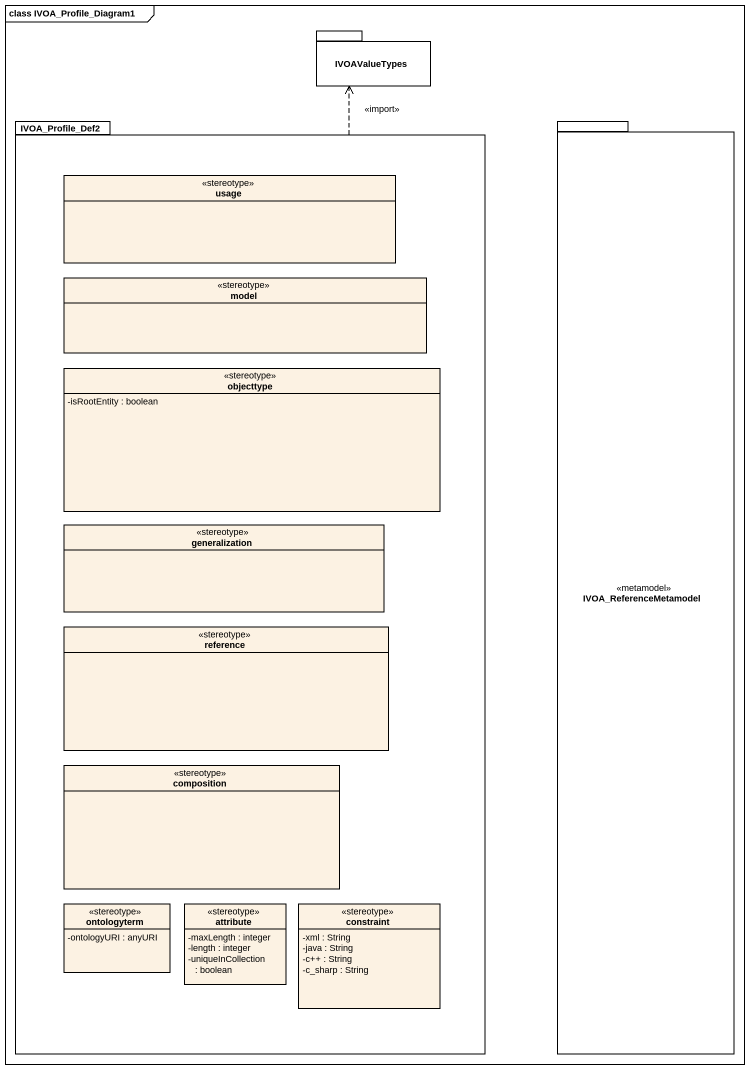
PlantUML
@startuml
mainframe class IVOA_Profile_Diagram1
hide circle
hide empty members
skinparam classAttributeIconSize 0
package IVOAValueTypes {
}
package IVOA_Profile_Def2 {
  class usage <<stereotype>>
  class model <<stereotype>>
  class objecttype <<stereotype>> {
    -isRootEntity : boolean
  }
  class generalization <<stereotype>>
  class reference <<stereotype>>
  class composition <<stereotype>>
  class ontologyterm <<stereotype>> {
    -ontologyURI : anyURI
  }
  class attribute <<stereotype>> {
    -maxLength : integer
    -length : integer
    -uniqueInCollection : boolean
  }
  class constraint <<stereotype>> {
    -xml : String
    -java : String
    -c++ : String
    -c_sharp : String
  }
}
package IVOA_ReferenceMetamodel <<metamodel>> {
}
IVOA_Profile_Def2 .up.> IVOAValueTypes : <<import>>
@enduml
